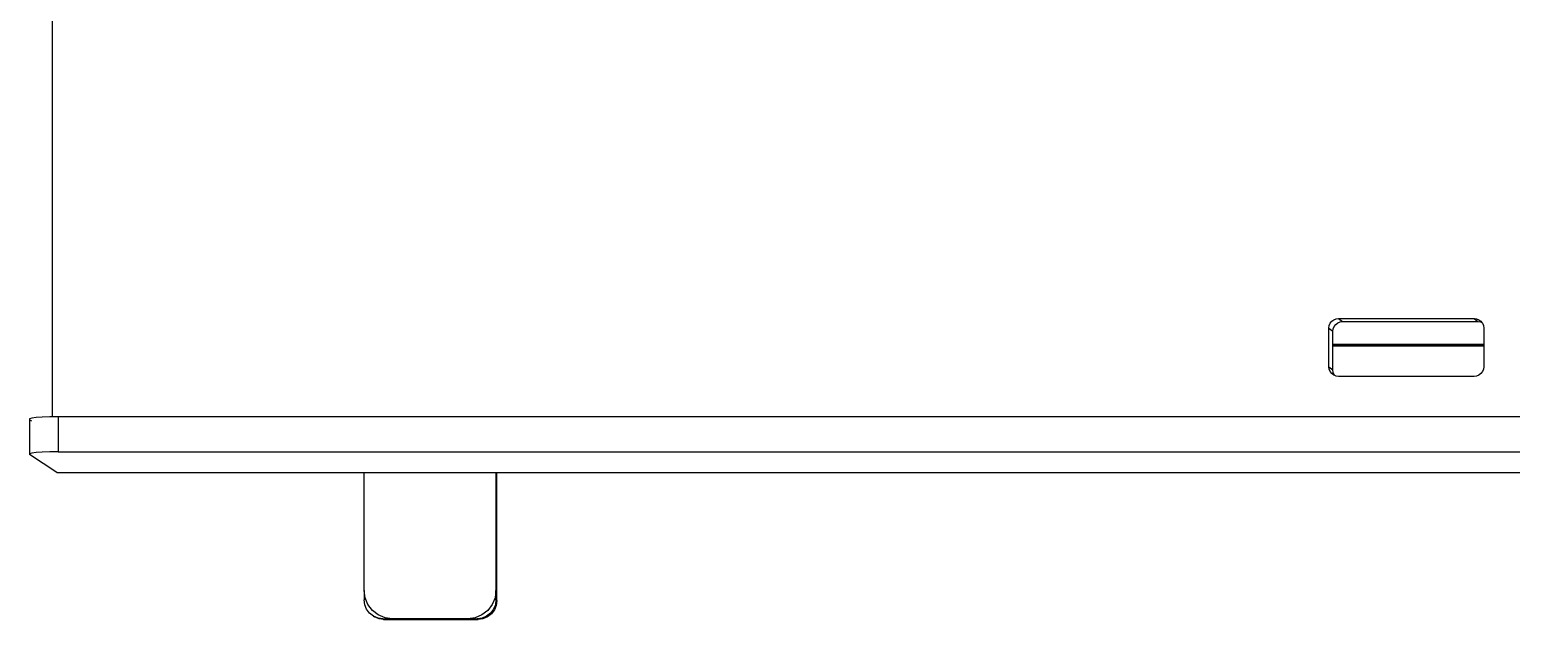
# Model space of a CAD drawing. Extents: x -4.2 to 4.2, y -5.7 to 5.7.
# Drawn here: x -3.117 to -2.51, y 1.98 to 2.222 of the extents above; entities that cross this region are included whole.
import ezdxf

# ---------------------------------------------------------------- set-up
doc = ezdxf.new("R2010")
doc.units = 0
doc.layers.get('0').update_dxf_attribs({"linetype": 'CONTINUOUS'})

msp = doc.modelspace()

# ---------------------------------------------------------------- linework, layer by layer
for p, q in [((-3.10766, 2.61246), (-3.10766, 2.06312)), ((-2.5851, 2.09941), (-2.58497, 2.10043)), ((-2.5851, 2.08358), (-2.5851, 2.09941)), ((-2.5851, 2.09941), (-2.58349, 2.0981)), ((-2.58497, 2.10043), (-2.58457, 2.10139)), ((-2.58457, 2.10139), (-2.58394, 2.10221)), ((-2.58394, 2.10221), (-2.58312, 2.10284)), ((-2.58349, 2.0981), (-2.58336, 2.09913)), ((-2.58349, 2.09269), (-2.58349, 2.0981)), ((-2.58336, 2.09913), (-2.58296, 2.10008)), ((-2.58312, 2.10284), (-2.58217, 2.10323)), ((-2.58296, 2.10008), (-2.58233, 2.1009)), ((-2.58233, 2.1009), (-2.58151, 2.10153)), ((-2.58217, 2.10323), (-2.58114, 2.10337)), ((-2.58151, 2.10153), (-2.58056, 2.10192)), ((-2.58114, 2.10337), (-2.52572, 2.10337)), ((-2.58114, 2.10337), (-2.57953, 2.10206)), ((-2.58056, 2.10192), (-2.57953, 2.10206)), ((-2.57953, 2.10206), (-2.52415, 2.10206)), ((-2.52572, 2.10337), (-2.5247, 2.10323)), ((-2.52572, 2.10337), (-2.52415, 2.10206)), ((-2.5247, 2.10323), (-2.52374, 2.10284)), ((-2.52415, 2.10206), (-2.52312, 2.10192)), ((-2.52374, 2.10284), (-2.52294, 2.10222)), ((-2.52312, 2.10192), (-2.52252, 2.10167)), ((-2.52294, 2.10222), (-2.52252, 2.10167)), ((-2.52252, 2.10167), (-2.52231, 2.1014)), ((-2.52231, 2.1014), (-2.52191, 2.10045)), ((-2.52191, 2.10045), (-2.52178, 2.09942)), ((-2.52178, 2.09942), (-2.52178, 2.09269)), ((-2.52178, 2.09269), (-2.58349, 2.09269)), ((-2.58349, 2.09262), (-2.58349, 2.09269)), ((-2.58349, 2.09262), (-2.52178, 2.09262)), ((-2.58349, 2.092), (-2.58349, 2.09262)), ((-2.52178, 2.092), (-2.58349, 2.092)), ((-2.58349, 2.08228), (-2.58349, 2.092)), ((-2.52178, 2.09269), (-2.52178, 2.09262)), ((-2.52178, 2.09262), (-2.52178, 2.092)), ((-2.52178, 2.092), (-2.52178, 2.08359)), ((-2.58497, 2.08255), (-2.5851, 2.08358)), ((-2.5851, 2.08358), (-2.58349, 2.08228)), ((-2.58457, 2.0816), (-2.58497, 2.08255)), ((-2.58394, 2.08078), (-2.58457, 2.0816)), ((-2.58314, 2.08016), (-2.58394, 2.08078)), ((-2.58336, 2.08125), (-2.58349, 2.08228)), ((-2.58296, 2.0803), (-2.58336, 2.08125)), ((-2.58272, 2.07999), (-2.58314, 2.08016)), ((-2.58272, 2.07999), (-2.58296, 2.0803)), ((-2.58218, 2.07977), (-2.58272, 2.07999)), ((-2.52376, 2.08016), (-2.52471, 2.07977)), ((-2.52294, 2.08079), (-2.52376, 2.08016)), ((-2.52231, 2.08161), (-2.52294, 2.08079)), ((-2.52191, 2.08257), (-2.52231, 2.08161)), ((-2.52178, 2.08359), (-2.52191, 2.08257)), ((-2.58116, 2.07963), (-2.58218, 2.07977)), ((-2.52574, 2.07963), (-2.58116, 2.07963)), ((-2.52471, 2.07977), (-2.52574, 2.07963)), ((-3.11592, 2.06254), (-3.11682, 2.06225)), ((-3.11682, 2.06225), (-3.11681, 2.06193)), ((-3.11681, 2.06193), (-3.11682, 2.04795)), ((-3.11592, 2.06134), (-3.11681, 2.06193)), ((-3.11415, 2.06279), (-3.11592, 2.06254)), ((-3.11165, 2.06299), (-3.11415, 2.06279)), ((-3.10857, 2.06311), (-3.11165, 2.06299)), ((-3.10766, 2.06312), (-3.10857, 2.06311)), ((-3.10514, 2.06315), (-3.10766, 2.06312)), ((-2.01982, 2.06315), (-3.10514, 2.06315)), ((-3.10514, 2.06315), (-3.10514, 2.04885)), ((-3.11592, 2.04824), (-3.11682, 2.04795)), ((-3.11682, 2.04795), (-3.11681, 2.04764)), ((-3.1057, 2.04034), (-3.11681, 2.04764)), ((-3.11415, 2.04849), (-3.11592, 2.04824)), ((-3.11165, 2.04869), (-3.11415, 2.04849)), ((-3.10857, 2.04881), (-3.11165, 2.04869)), ((-3.10514, 2.04885), (-3.10857, 2.04881)), ((-3.10514, 2.04885), (-2.01982, 2.04885)), ((-3.1057, 2.04034), (-2.97996, 2.04034)), ((-2.97996, 1.99206), (-2.97996, 2.04034)), ((-2.97996, 2.04034), (-2.92598, 2.04034)), ((-2.92598, 2.04034), (-2.92598, 1.99206)), ((-2.92598, 2.04034), (-2.92558, 2.04034)), ((-2.92558, 1.99179), (-2.92558, 2.04034)), ((-2.92558, 2.04034), (-2.03838, 2.04034)), ((-2.97957, 1.98907), (-2.97996, 1.99206)), ((-2.97996, 1.99206), (-2.97996, 1.98821)), ((-2.97841, 1.98628), (-2.97957, 1.98907)), ((-2.92637, 1.98907), (-2.92753, 1.98628)), ((-2.92598, 1.99206), (-2.92637, 1.98907)), ((-2.92558, 1.99179), (-2.92598, 1.99206)), ((-2.92598, 1.9888), (-2.92598, 1.99206)), ((-2.92598, 1.9888), (-2.92558, 1.99179)), ((-2.92558, 1.98794), (-2.92558, 1.99179)), ((-2.9797, 1.98621), (-2.97996, 1.98821)), ((-2.97893, 1.98435), (-2.9797, 1.98621)), ((-2.9777, 1.98275), (-2.97893, 1.98435)), ((-2.97658, 1.98388), (-2.97841, 1.98628)), ((-2.97418, 1.98204), (-2.97658, 1.98388)), ((-2.92936, 1.98388), (-2.93176, 1.98204)), ((-2.92753, 1.98628), (-2.92936, 1.98388)), ((-2.92701, 1.98435), (-2.92824, 1.98275)), ((-2.92661, 1.98408), (-2.92784, 1.98249)), ((-2.92624, 1.98621), (-2.92701, 1.98435)), ((-2.92584, 1.98594), (-2.92661, 1.98408)), ((-2.92598, 1.98821), (-2.92624, 1.98621)), ((-2.92598, 1.98821), (-2.92598, 1.9888)), ((-2.92598, 1.98821), (-2.92558, 1.98794)), ((-2.92558, 1.98794), (-2.92584, 1.98594)), ((-2.97611, 1.98153), (-2.9777, 1.98275)), ((-2.97425, 1.98076), (-2.97611, 1.98153)), ((-2.97611, 1.98153), (-2.97571, 1.98126)), ((-2.97385, 1.98049), (-2.97571, 1.98126)), ((-2.97225, 1.98049), (-2.97425, 1.98076)), ((-2.97139, 1.98089), (-2.97418, 1.98204)), ((-2.97185, 1.98023), (-2.97385, 1.98049)), ((-2.97225, 1.98049), (-2.97185, 1.98023)), ((-2.97225, 1.98049), (-2.9684, 1.98049)), ((-2.97185, 1.98023), (-2.96799, 1.98023)), ((-2.9684, 1.98049), (-2.97139, 1.98089)), ((-2.93754, 1.98049), (-2.9684, 1.98049)), ((-2.9684, 1.98049), (-2.96799, 1.98023)), ((-2.96799, 1.98023), (-2.93715, 1.98023)), ((-2.93455, 1.98089), (-2.93754, 1.98049)), ((-2.93754, 1.98049), (-2.93715, 1.98023)), ((-2.93754, 1.98049), (-2.93369, 1.98049)), ((-2.93715, 1.98023), (-2.93329, 1.98023)), ((-2.93176, 1.98204), (-2.93455, 1.98089)), ((-2.93169, 1.98076), (-2.93369, 1.98049)), ((-2.93369, 1.98049), (-2.93329, 1.98023)), ((-2.9313, 1.98049), (-2.93329, 1.98023)), ((-2.92983, 1.98153), (-2.93169, 1.98076)), ((-2.92944, 1.98126), (-2.9313, 1.98049)), ((-2.92824, 1.98275), (-2.92983, 1.98153)), ((-2.92784, 1.98249), (-2.92944, 1.98126))]:
    msp.add_line(p, q)

doc.saveas('drawing.dxf')
